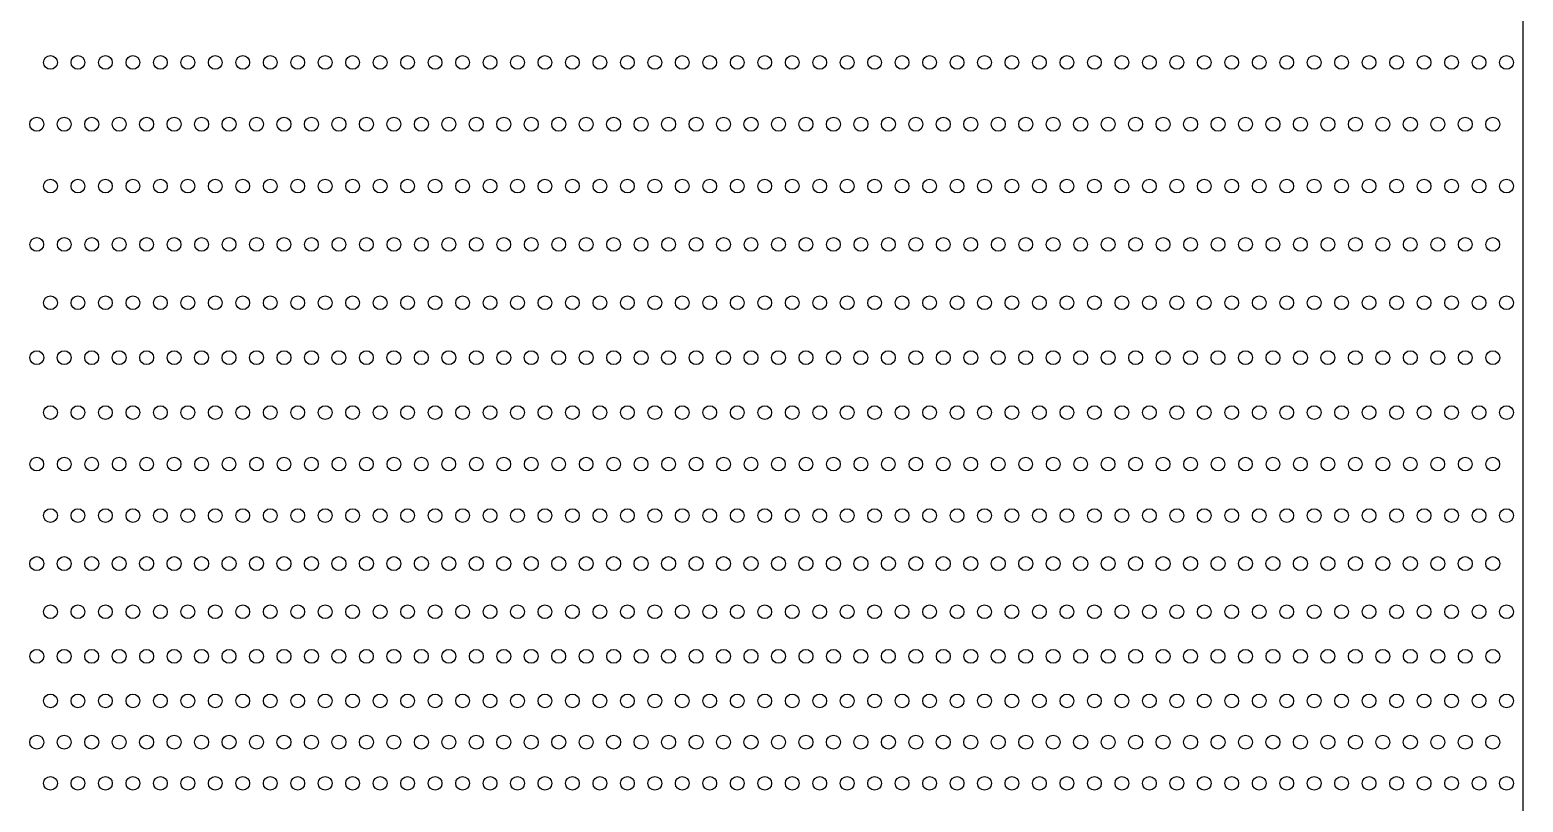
# Model space of a CAD drawing. Extents: x -22.5 to 22.5, y -22.5 to 22.5.
# Drawn here: x 0.8 to 22.54, y -11.62 to -0.38 of the extents above; entities that cross this region are included whole.
import ezdxf

# ---------------------------------------------------------------- set-up
doc = ezdxf.new("R2010")
doc.units = 0
doc.layers.add('AREA ENGRAVE', color=1, linetype='continuous')
doc.layers.add('CUT', color=7, linetype='continuous')

# ---------------------------------------------------------------- blocks, each defined once
blk = doc.blocks.new('SKETCH048')
at = {"layer": 'AREA ENGRAVE', "color": 1}
for centre, radius in [((1.1, -0.85), 0.1), ((1.5, -0.85), 0.1), ((1.9, -0.85), 0.1), ((2.3, -0.85), 0.1), ((2.7, -0.85), 0.1), ((3.1, -0.85), 0.1), ((3.5, -0.85), 0.1), ((3.9, -0.85), 0.1), ((4.3, -0.85), 0.1), ((4.7, -0.85), 0.1), ((5.1, -0.85), 0.1), ((5.5, -0.85), 0.1), ((5.9, -0.85), 0.1), ((6.3, -0.85), 0.1), ((6.7, -0.85), 0.1), ((7.1, -0.85), 0.1), ((7.5, -0.85), 0.1), ((7.9, -0.85), 0.1), ((8.3, -0.85), 0.1), ((8.7, -0.85), 0.1), ((9.1, -0.85), 0.1), ((9.5, -0.85), 0.1), ((9.9, -0.85), 0.1), ((10.3, -0.85), 0.1), ((10.7, -0.85), 0.1), ((11.1, -0.85), 0.1), ((11.5, -0.85), 0.1), ((11.9, -0.85), 0.1), ((12.3, -0.85), 0.1), ((12.7, -0.85), 0.1), ((13.1, -0.85), 0.1), ((13.5, -0.85), 0.1), ((13.9, -0.85), 0.1), ((14.3, -0.85), 0.1), ((14.7, -0.85), 0.1), ((15.1, -0.85), 0.1), ((15.5, -0.85), 0.1), ((15.9, -0.85), 0.1), ((16.3, -0.85), 0.1), ((16.7, -0.85), 0.1), ((17.1, -0.85), 0.1), ((17.5, -0.85), 0.1), ((17.9, -0.85), 0.1), ((18.3, -0.85), 0.1), ((18.7, -0.85), 0.1), ((19.1, -0.85), 0.1), ((19.5, -0.85), 0.1), ((19.9, -0.85), 0.1), ((20.3, -0.85), 0.1), ((20.7, -0.85), 0.1), ((21.1, -0.85), 0.1), ((21.5, -0.85), 0.1), ((21.9, -0.85), 0.1), ((22.3, -0.85), 0.1), ((0.9, -1.75), 0.102), ((1.3, -1.75), 0.102), ((1.7, -1.75), 0.102), ((2.1, -1.75), 0.102), ((2.5, -1.75), 0.102), ((2.9, -1.75), 0.102), ((3.3, -1.75), 0.102), ((3.7, -1.75), 0.102), ((4.1, -1.75), 0.102), ((4.5, -1.75), 0.102), ((4.9, -1.75), 0.102), ((5.3, -1.75), 0.102), ((5.7, -1.75), 0.102), ((6.1, -1.75), 0.102), ((6.5, -1.75), 0.102), ((6.9, -1.75), 0.102), ((7.3, -1.75), 0.102), ((7.7, -1.75), 0.102), ((8.1, -1.75), 0.102), ((8.5, -1.75), 0.102), ((8.9, -1.75), 0.102), ((9.3, -1.75), 0.102), ((9.7, -1.75), 0.102), ((10.1, -1.75), 0.102), ((10.5, -1.75), 0.102), ((10.9, -1.75), 0.102), ((11.3, -1.75), 0.102), ((11.7, -1.75), 0.102), ((12.1, -1.75), 0.102), ((12.5, -1.75), 0.102), ((12.9, -1.75), 0.102), ((13.3, -1.75), 0.102), ((13.7, -1.75), 0.102), ((14.1, -1.75), 0.102), ((14.5, -1.75), 0.102), ((14.9, -1.75), 0.102), ((15.3, -1.75), 0.102), ((15.7, -1.75), 0.102), ((16.1, -1.75), 0.102), ((16.5, -1.75), 0.102), ((16.9, -1.75), 0.102), ((17.3, -1.75), 0.102), ((17.7, -1.75), 0.102), ((18.1, -1.75), 0.102), ((18.5, -1.75), 0.102), ((18.9, -1.75), 0.102), ((19.3, -1.75), 0.102), ((19.7, -1.75), 0.102), ((20.1, -1.75), 0.102), ((20.5, -1.75), 0.102), ((20.9, -1.75), 0.102), ((21.3, -1.75), 0.102), ((21.7, -1.75), 0.102), ((22.1, -1.75), 0.102), ((1.1, -2.65), 0.1), ((1.5, -2.65), 0.1), ((1.9, -2.65), 0.1), ((2.3, -2.65), 0.1), ((2.7, -2.65), 0.1), ((3.1, -2.65), 0.1), ((3.5, -2.65), 0.1), ((3.9, -2.65), 0.1), ((4.3, -2.65), 0.1), ((4.7, -2.65), 0.1), ((5.1, -2.65), 0.1), ((5.5, -2.65), 0.1), ((5.9, -2.65), 0.1), ((6.3, -2.65), 0.1), ((6.7, -2.65), 0.1), ((7.1, -2.65), 0.1), ((7.5, -2.65), 0.1), ((7.9, -2.65), 0.1), ((8.3, -2.65), 0.1), ((8.7, -2.65), 0.1), ((9.1, -2.65), 0.1), ((9.5, -2.65), 0.1), ((9.9, -2.65), 0.1), ((10.3, -2.65), 0.1), ((10.7, -2.65), 0.1), ((11.1, -2.65), 0.1), ((11.5, -2.65), 0.1), ((11.9, -2.65), 0.1), ((12.3, -2.65), 0.1), ((12.7, -2.65), 0.1), ((13.1, -2.65), 0.1), ((13.5, -2.65), 0.1), ((13.9, -2.65), 0.1), ((14.3, -2.65), 0.1), ((14.7, -2.65), 0.1), ((15.1, -2.65), 0.1), ((15.5, -2.65), 0.1), ((15.9, -2.65), 0.1), ((16.3, -2.65), 0.1), ((16.7, -2.65), 0.1), ((17.1, -2.65), 0.1), ((17.5, -2.65), 0.1), ((17.9, -2.65), 0.1), ((18.3, -2.65), 0.1), ((18.7, -2.65), 0.1), ((19.1, -2.65), 0.1), ((19.5, -2.65), 0.1), ((19.9, -2.65), 0.1), ((20.3, -2.65), 0.1), ((20.7, -2.65), 0.1), ((21.1, -2.65), 0.1), ((21.5, -2.65), 0.1), ((21.9, -2.65), 0.1), ((22.3, -2.65), 0.1), ((0.9, -3.5), 0.1), ((1.3, -3.5), 0.1), ((1.7, -3.5), 0.1), ((2.1, -3.5), 0.1), ((2.5, -3.5), 0.1), ((2.9, -3.5), 0.1), ((3.3, -3.5), 0.1), ((3.7, -3.5), 0.1), ((4.1, -3.5), 0.1), ((4.5, -3.5), 0.1), ((4.9, -3.5), 0.1), ((5.3, -3.5), 0.1), ((5.7, -3.5), 0.1), ((6.1, -3.5), 0.1), ((6.5, -3.5), 0.1), ((6.9, -3.5), 0.1), ((7.3, -3.5), 0.1), ((7.7, -3.5), 0.1), ((8.1, -3.5), 0.1), ((8.5, -3.5), 0.1), ((8.9, -3.5), 0.1), ((9.3, -3.5), 0.1), ((9.7, -3.5), 0.1), ((10.1, -3.5), 0.1), ((10.5, -3.5), 0.1), ((10.9, -3.5), 0.1), ((11.3, -3.5), 0.1), ((11.7, -3.5), 0.1), ((12.1, -3.5), 0.1), ((12.5, -3.5), 0.1), ((12.9, -3.5), 0.1), ((13.3, -3.5), 0.1), ((13.7, -3.5), 0.1), ((14.1, -3.5), 0.1), ((14.5, -3.5), 0.1), ((14.9, -3.5), 0.1), ((15.3, -3.5), 0.1), ((15.7, -3.5), 0.1), ((16.1, -3.5), 0.1), ((16.5, -3.5), 0.1), ((16.9, -3.5), 0.1), ((17.3, -3.5), 0.1), ((17.7, -3.5), 0.1), ((18.1, -3.5), 0.1), ((18.5, -3.5), 0.1), ((18.9, -3.5), 0.1), ((19.3, -3.5), 0.1), ((19.7, -3.5), 0.1), ((20.1, -3.5), 0.1), ((20.5, -3.5), 0.1), ((20.9, -3.5), 0.1), ((21.3, -3.5), 0.1), ((21.7, -3.5), 0.1), ((22.1, -3.5), 0.1), ((1.1, -4.35), 0.1), ((1.5, -4.35), 0.1), ((1.9, -4.35), 0.1), ((2.3, -4.35), 0.1), ((2.7, -4.35), 0.1), ((3.1, -4.35), 0.1), ((3.5, -4.35), 0.1), ((3.9, -4.35), 0.1), ((4.3, -4.35), 0.1), ((4.7, -4.35), 0.1), ((5.1, -4.35), 0.1), ((5.5, -4.35), 0.1), ((5.9, -4.35), 0.1), ((6.3, -4.35), 0.1), ((6.7, -4.35), 0.1), ((7.1, -4.35), 0.1), ((7.5, -4.35), 0.1), ((7.9, -4.35), 0.1), ((8.3, -4.35), 0.1), ((8.7, -4.35), 0.1), ((9.1, -4.35), 0.1), ((9.5, -4.35), 0.1), ((9.9, -4.35), 0.1), ((10.3, -4.35), 0.1), ((10.7, -4.35), 0.1), ((11.1, -4.35), 0.1), ((11.5, -4.35), 0.1), ((11.9, -4.35), 0.1), ((12.3, -4.35), 0.1), ((12.7, -4.35), 0.1), ((13.1, -4.35), 0.1), ((13.5, -4.35), 0.1), ((13.9, -4.35), 0.1), ((14.3, -4.35), 0.1), ((14.7, -4.35), 0.1), ((15.1, -4.35), 0.1), ((15.5, -4.35), 0.1), ((15.9, -4.35), 0.1), ((16.3, -4.35), 0.1), ((16.7, -4.35), 0.1), ((17.1, -4.35), 0.1), ((17.5, -4.35), 0.1), ((17.9, -4.35), 0.1), ((18.3, -4.35), 0.1), ((18.7, -4.35), 0.1), ((19.1, -4.35), 0.1), ((19.5, -4.35), 0.1), ((19.9, -4.35), 0.1), ((20.3, -4.35), 0.1), ((20.7, -4.35), 0.1), ((21.1, -4.35), 0.1), ((21.5, -4.35), 0.1), ((21.9, -4.35), 0.1), ((22.3, -4.35), 0.1), ((0.9, -5.15), 0.101), ((1.3, -5.15), 0.101), ((1.7, -5.15), 0.101), ((2.1, -5.15), 0.101), ((2.5, -5.15), 0.101), ((2.9, -5.15), 0.101), ((3.3, -5.15), 0.101), ((3.7, -5.15), 0.101), ((4.1, -5.15), 0.101), ((4.5, -5.15), 0.101), ((4.9, -5.15), 0.101), ((5.3, -5.15), 0.101), ((5.7, -5.15), 0.101), ((6.1, -5.15), 0.101), ((6.5, -5.15), 0.101), ((6.9, -5.15), 0.101), ((7.3, -5.15), 0.101), ((7.7, -5.15), 0.101), ((8.1, -5.15), 0.101), ((8.5, -5.15), 0.101), ((8.9, -5.15), 0.101), ((9.3, -5.15), 0.101), ((9.7, -5.15), 0.101), ((10.1, -5.15), 0.101), ((10.5, -5.15), 0.101), ((10.9, -5.15), 0.101), ((11.3, -5.15), 0.101), ((11.7, -5.15), 0.101), ((12.1, -5.15), 0.101), ((12.5, -5.15), 0.101), ((12.9, -5.15), 0.101), ((13.3, -5.15), 0.101), ((13.7, -5.15), 0.101), ((14.1, -5.15), 0.101), ((14.5, -5.15), 0.101), ((14.9, -5.15), 0.101), ((15.3, -5.15), 0.101), ((15.7, -5.15), 0.101), ((16.1, -5.15), 0.101), ((16.5, -5.15), 0.101), ((16.9, -5.15), 0.101), ((17.3, -5.15), 0.101), ((17.7, -5.15), 0.101), ((18.1, -5.15), 0.101), ((18.5, -5.15), 0.101), ((18.9, -5.15), 0.101), ((19.3, -5.15), 0.101), ((19.7, -5.15), 0.101), ((20.1, -5.15), 0.101), ((20.5, -5.15), 0.101), ((20.9, -5.15), 0.101), ((21.3, -5.15), 0.101), ((21.7, -5.15), 0.101), ((22.1, -5.15), 0.101), ((1.1, -5.95), 0.1), ((1.5, -5.95), 0.1), ((1.9, -5.95), 0.1), ((2.3, -5.95), 0.1), ((2.7, -5.95), 0.1), ((3.1, -5.95), 0.1), ((3.5, -5.95), 0.1), ((3.9, -5.95), 0.1), ((4.3, -5.95), 0.1), ((4.7, -5.95), 0.1), ((5.1, -5.95), 0.1), ((5.5, -5.95), 0.1), ((5.9, -5.95), 0.1), ((6.3, -5.95), 0.1), ((6.7, -5.95), 0.1), ((7.1, -5.95), 0.1), ((7.5, -5.95), 0.1), ((7.9, -5.95), 0.1), ((8.3, -5.95), 0.1), ((8.7, -5.95), 0.1), ((9.1, -5.95), 0.1), ((9.5, -5.95), 0.1), ((9.9, -5.95), 0.1), ((10.3, -5.95), 0.1), ((10.7, -5.95), 0.1), ((11.1, -5.95), 0.1), ((11.5, -5.95), 0.1), ((11.9, -5.95), 0.1), ((12.3, -5.95), 0.1), ((12.7, -5.95), 0.1), ((13.1, -5.95), 0.1), ((13.5, -5.95), 0.1), ((13.9, -5.95), 0.1), ((14.3, -5.95), 0.1), ((14.7, -5.95), 0.1), ((15.1, -5.95), 0.1), ((15.5, -5.95), 0.1), ((15.9, -5.95), 0.1), ((16.3, -5.95), 0.1), ((16.7, -5.95), 0.1), ((17.1, -5.95), 0.1), ((17.5, -5.95), 0.1), ((17.9, -5.95), 0.1), ((18.3, -5.95), 0.1), ((18.7, -5.95), 0.1), ((19.1, -5.95), 0.1), ((19.5, -5.95), 0.1), ((19.9, -5.95), 0.1), ((20.3, -5.95), 0.1), ((20.7, -5.95), 0.1), ((21.1, -5.95), 0.1), ((21.5, -5.95), 0.1), ((21.9, -5.95), 0.1), ((22.3, -5.95), 0.1), ((0.9, -6.7), 0.0992), ((1.3, -6.7), 0.0992), ((1.7, -6.7), 0.0992), ((2.1, -6.7), 0.0992), ((2.5, -6.7), 0.0992), ((2.9, -6.7), 0.0992), ((3.3, -6.7), 0.0992), ((3.7, -6.7), 0.0992), ((4.1, -6.7), 0.0992), ((4.5, -6.7), 0.0992), ((4.9, -6.7), 0.0992), ((5.3, -6.7), 0.0992), ((5.7, -6.7), 0.0992), ((6.1, -6.7), 0.0992), ((6.5, -6.7), 0.0992), ((6.9, -6.7), 0.0992), ((7.3, -6.7), 0.0992), ((7.7, -6.7), 0.0992), ((8.1, -6.7), 0.0992), ((8.5, -6.7), 0.0992), ((8.9, -6.7), 0.0992), ((9.3, -6.7), 0.0992), ((9.7, -6.7), 0.0992), ((10.1, -6.7), 0.0992), ((10.5, -6.7), 0.0992), ((10.9, -6.7), 0.0992), ((11.3, -6.7), 0.0992), ((11.7, -6.7), 0.0992), ((12.1, -6.7), 0.0992), ((12.5, -6.7), 0.0992), ((12.9, -6.7), 0.0992), ((13.3, -6.7), 0.0992), ((13.7, -6.7), 0.0992), ((14.1, -6.7), 0.0992), ((14.5, -6.7), 0.0992), ((14.9, -6.7), 0.0992), ((15.3, -6.7), 0.0992), ((15.7, -6.7), 0.0992), ((16.1, -6.7), 0.0992), ((16.5, -6.7), 0.0992), ((16.9, -6.7), 0.0992), ((17.3, -6.7), 0.0992), ((17.7, -6.7), 0.0992), ((18.1, -6.7), 0.0992), ((18.5, -6.7), 0.0992), ((18.9, -6.7), 0.0992), ((19.3, -6.7), 0.0992), ((19.7, -6.7), 0.0992), ((20.1, -6.7), 0.0992), ((20.5, -6.7), 0.0992), ((20.9, -6.7), 0.0992), ((21.3, -6.7), 0.0992), ((21.7, -6.7), 0.0992), ((22.1, -6.7), 0.0992), ((1.1, -7.45), 0.1), ((1.5, -7.45), 0.1), ((1.9, -7.45), 0.1), ((2.3, -7.45), 0.1), ((2.7, -7.45), 0.1), ((3.1, -7.45), 0.1), ((3.5, -7.45), 0.1), ((3.9, -7.45), 0.1), ((4.3, -7.45), 0.1), ((4.7, -7.45), 0.1), ((5.1, -7.45), 0.1), ((5.5, -7.45), 0.1), ((5.9, -7.45), 0.1), ((6.3, -7.45), 0.1), ((6.7, -7.45), 0.1), ((7.1, -7.45), 0.1), ((7.5, -7.45), 0.1), ((7.9, -7.45), 0.1), ((8.3, -7.45), 0.1), ((8.7, -7.45), 0.1), ((9.1, -7.45), 0.1), ((9.5, -7.45), 0.1), ((9.9, -7.45), 0.1), ((10.3, -7.45), 0.1), ((10.7, -7.45), 0.1), ((11.1, -7.45), 0.1), ((11.5, -7.45), 0.1), ((11.9, -7.45), 0.1), ((12.3, -7.45), 0.1), ((12.7, -7.45), 0.1), ((13.1, -7.45), 0.1), ((13.5, -7.45), 0.1), ((13.9, -7.45), 0.1), ((14.3, -7.45), 0.1), ((14.7, -7.45), 0.1), ((15.1, -7.45), 0.1), ((15.5, -7.45), 0.1), ((15.9, -7.45), 0.1), ((16.3, -7.45), 0.1), ((16.7, -7.45), 0.1), ((17.1, -7.45), 0.1), ((17.5, -7.45), 0.1), ((17.9, -7.45), 0.1), ((18.3, -7.45), 0.1), ((18.7, -7.45), 0.1), ((19.1, -7.45), 0.1), ((19.5, -7.45), 0.1), ((19.9, -7.45), 0.1), ((20.3, -7.45), 0.1), ((20.7, -7.45), 0.1), ((21.1, -7.45), 0.1), ((21.5, -7.45), 0.1), ((21.9, -7.45), 0.1), ((22.3, -7.45), 0.1), ((0.9, -8.15), 0.102), ((1.3, -8.15), 0.102), ((1.7, -8.15), 0.102), ((2.1, -8.15), 0.102), ((2.5, -8.15), 0.102), ((2.9, -8.15), 0.102), ((3.3, -8.15), 0.102), ((3.7, -8.15), 0.102), ((4.1, -8.15), 0.102), ((4.5, -8.15), 0.102), ((4.9, -8.15), 0.102), ((5.3, -8.15), 0.102), ((5.7, -8.15), 0.102), ((6.1, -8.15), 0.102), ((6.5, -8.15), 0.102), ((6.9, -8.15), 0.102), ((7.3, -8.15), 0.102), ((7.7, -8.15), 0.102), ((8.1, -8.15), 0.102), ((8.5, -8.15), 0.102), ((8.9, -8.15), 0.102), ((9.3, -8.15), 0.102), ((9.7, -8.15), 0.102), ((10.1, -8.15), 0.102), ((10.5, -8.15), 0.102), ((10.9, -8.15), 0.102), ((11.3, -8.15), 0.102), ((11.7, -8.15), 0.102), ((12.1, -8.15), 0.102), ((12.5, -8.15), 0.102), ((12.9, -8.15), 0.102), ((13.3, -8.15), 0.102), ((13.7, -8.15), 0.102), ((14.1, -8.15), 0.102), ((14.5, -8.15), 0.102), ((14.9, -8.15), 0.102), ((15.3, -8.15), 0.102), ((15.7, -8.15), 0.102), ((16.1, -8.15), 0.102), ((16.5, -8.15), 0.102), ((16.9, -8.15), 0.102), ((17.3, -8.15), 0.102), ((17.7, -8.15), 0.102), ((18.1, -8.15), 0.102), ((18.5, -8.15), 0.102), ((18.9, -8.15), 0.102), ((19.3, -8.15), 0.102), ((19.7, -8.15), 0.102), ((20.1, -8.15), 0.102), ((20.5, -8.15), 0.102), ((20.9, -8.15), 0.102), ((21.3, -8.15), 0.102), ((21.7, -8.15), 0.102), ((22.1, -8.15), 0.102), ((1.1, -8.85), 0.1), ((1.5, -8.85), 0.1), ((1.9, -8.85), 0.1), ((2.3, -8.85), 0.1), ((2.7, -8.85), 0.1), ((3.1, -8.85), 0.1), ((3.5, -8.85), 0.1), ((3.9, -8.85), 0.1), ((4.3, -8.85), 0.1), ((4.7, -8.85), 0.1), ((5.1, -8.85), 0.1), ((5.5, -8.85), 0.1), ((5.9, -8.85), 0.1), ((6.3, -8.85), 0.1), ((6.7, -8.85), 0.1), ((7.1, -8.85), 0.1), ((7.5, -8.85), 0.1), ((7.9, -8.85), 0.1), ((8.3, -8.85), 0.1), ((8.7, -8.85), 0.1), ((9.1, -8.85), 0.1), ((9.5, -8.85), 0.1), ((9.9, -8.85), 0.1), ((10.3, -8.85), 0.1), ((10.7, -8.85), 0.1), ((11.1, -8.85), 0.1), ((11.5, -8.85), 0.1), ((11.9, -8.85), 0.1), ((12.3, -8.85), 0.1), ((12.7, -8.85), 0.1), ((13.1, -8.85), 0.1), ((13.5, -8.85), 0.1), ((13.9, -8.85), 0.1), ((14.3, -8.85), 0.1), ((14.7, -8.85), 0.1), ((15.1, -8.85), 0.1), ((15.5, -8.85), 0.1), ((15.9, -8.85), 0.1), ((16.3, -8.85), 0.1), ((16.7, -8.85), 0.1), ((17.1, -8.85), 0.1), ((17.5, -8.85), 0.1), ((17.9, -8.85), 0.1), ((18.3, -8.85), 0.1), ((18.7, -8.85), 0.1), ((19.1, -8.85), 0.1), ((19.5, -8.85), 0.1), ((19.9, -8.85), 0.1), ((20.3, -8.85), 0.1), ((20.7, -8.85), 0.1), ((21.1, -8.85), 0.1), ((21.5, -8.85), 0.1), ((21.9, -8.85), 0.1), ((22.3, -8.85), 0.1), ((0.9, -9.5), 0.101), ((1.3, -9.5), 0.101), ((1.7, -9.5), 0.101), ((2.1, -9.5), 0.101), ((2.5, -9.5), 0.101), ((2.9, -9.5), 0.101), ((3.3, -9.5), 0.101), ((3.7, -9.5), 0.101), ((4.1, -9.5), 0.101), ((4.5, -9.5), 0.101), ((4.9, -9.5), 0.101), ((5.3, -9.5), 0.101), ((5.7, -9.5), 0.101), ((6.1, -9.5), 0.101), ((6.5, -9.5), 0.101), ((6.9, -9.5), 0.101), ((7.3, -9.5), 0.101), ((7.7, -9.5), 0.101), ((8.1, -9.5), 0.101), ((8.5, -9.5), 0.101), ((8.9, -9.5), 0.101), ((9.3, -9.5), 0.101), ((9.7, -9.5), 0.101), ((10.1, -9.5), 0.101), ((10.5, -9.5), 0.101), ((10.9, -9.5), 0.101), ((11.3, -9.5), 0.101), ((11.7, -9.5), 0.101), ((12.1, -9.5), 0.101), ((12.5, -9.5), 0.101), ((12.9, -9.5), 0.101), ((13.3, -9.5), 0.101), ((13.7, -9.5), 0.101), ((14.1, -9.5), 0.101), ((14.5, -9.5), 0.101), ((14.9, -9.5), 0.101), ((15.3, -9.5), 0.101), ((15.7, -9.5), 0.101), ((16.1, -9.5), 0.101), ((16.5, -9.5), 0.101), ((16.9, -9.5), 0.101), ((17.3, -9.5), 0.101), ((17.7, -9.5), 0.101), ((18.1, -9.5), 0.101), ((18.5, -9.5), 0.101), ((18.9, -9.5), 0.101), ((19.3, -9.5), 0.101), ((19.7, -9.5), 0.101), ((20.1, -9.5), 0.101), ((20.5, -9.5), 0.101), ((20.9, -9.5), 0.101), ((21.3, -9.5), 0.101), ((21.7, -9.5), 0.101), ((22.1, -9.5), 0.101), ((1.1, -10.15), 0.1), ((1.5, -10.15), 0.1), ((1.9, -10.15), 0.1), ((2.3, -10.15), 0.1), ((2.7, -10.15), 0.1), ((3.1, -10.15), 0.1), ((3.5, -10.15), 0.1), ((3.9, -10.15), 0.1), ((4.3, -10.15), 0.1), ((4.7, -10.15), 0.1), ((5.1, -10.15), 0.1), ((5.5, -10.15), 0.1), ((5.9, -10.15), 0.1), ((6.3, -10.15), 0.1), ((6.7, -10.15), 0.1), ((7.1, -10.15), 0.1), ((7.5, -10.15), 0.1), ((7.9, -10.15), 0.1), ((8.3, -10.15), 0.1), ((8.7, -10.15), 0.1), ((9.1, -10.15), 0.1), ((9.5, -10.15), 0.1), ((9.9, -10.15), 0.1), ((10.3, -10.15), 0.1), ((10.7, -10.15), 0.1), ((11.1, -10.15), 0.1), ((11.5, -10.15), 0.1), ((11.9, -10.15), 0.1), ((12.3, -10.15), 0.1), ((12.7, -10.15), 0.1), ((13.1, -10.15), 0.1), ((13.5, -10.15), 0.1), ((13.9, -10.15), 0.1), ((14.3, -10.15), 0.1), ((14.7, -10.15), 0.1), ((15.1, -10.15), 0.1), ((15.5, -10.15), 0.1), ((15.9, -10.15), 0.1), ((16.3, -10.15), 0.1), ((16.7, -10.15), 0.1), ((17.1, -10.15), 0.1), ((17.5, -10.15), 0.1), ((17.9, -10.15), 0.1), ((18.3, -10.15), 0.1), ((18.7, -10.15), 0.1), ((19.1, -10.15), 0.1), ((19.5, -10.15), 0.1), ((19.9, -10.15), 0.1), ((20.3, -10.15), 0.1), ((20.7, -10.15), 0.1), ((21.1, -10.15), 0.1), ((21.5, -10.15), 0.1), ((21.9, -10.15), 0.1), ((22.3, -10.15), 0.1), ((0.9, -10.75), 0.102), ((1.3, -10.75), 0.102), ((1.7, -10.75), 0.102), ((2.1, -10.75), 0.102), ((2.5, -10.75), 0.102), ((2.9, -10.75), 0.102), ((3.3, -10.75), 0.102), ((3.7, -10.75), 0.102), ((4.1, -10.75), 0.102), ((4.5, -10.75), 0.102), ((4.9, -10.75), 0.102), ((5.3, -10.75), 0.102), ((5.7, -10.75), 0.102), ((6.1, -10.75), 0.102), ((6.5, -10.75), 0.102), ((6.9, -10.75), 0.102), ((7.3, -10.75), 0.102), ((7.7, -10.75), 0.102), ((8.1, -10.75), 0.102), ((8.5, -10.75), 0.102), ((8.9, -10.75), 0.102), ((9.3, -10.75), 0.102), ((9.7, -10.75), 0.102), ((10.1, -10.75), 0.102), ((10.5, -10.75), 0.102), ((10.9, -10.75), 0.102), ((11.3, -10.75), 0.102), ((11.7, -10.75), 0.102), ((12.1, -10.75), 0.102), ((12.5, -10.75), 0.102), ((12.9, -10.75), 0.102), ((13.3, -10.75), 0.102), ((13.7, -10.75), 0.102), ((14.1, -10.75), 0.102), ((14.5, -10.75), 0.102), ((14.9, -10.75), 0.102), ((15.3, -10.75), 0.102), ((15.7, -10.75), 0.102), ((16.1, -10.75), 0.102), ((16.5, -10.75), 0.102), ((16.9, -10.75), 0.102), ((17.3, -10.75), 0.102), ((17.7, -10.75), 0.102), ((18.1, -10.75), 0.102), ((18.5, -10.75), 0.102), ((18.9, -10.75), 0.102), ((19.3, -10.75), 0.102), ((19.7, -10.75), 0.102), ((20.1, -10.75), 0.102), ((20.5, -10.75), 0.102), ((20.9, -10.75), 0.102), ((21.3, -10.75), 0.102), ((21.7, -10.75), 0.102), ((22.1, -10.75), 0.102), ((1.1, -11.35), 0.1), ((1.5, -11.35), 0.1), ((1.9, -11.35), 0.1), ((2.3, -11.35), 0.1), ((2.7, -11.35), 0.1), ((3.1, -11.35), 0.1), ((3.5, -11.35), 0.1), ((3.9, -11.35), 0.1), ((4.3, -11.35), 0.1), ((4.7, -11.35), 0.1), ((5.1, -11.35), 0.1), ((5.5, -11.35), 0.1), ((5.9, -11.35), 0.1), ((6.3, -11.35), 0.1), ((6.7, -11.35), 0.1), ((7.1, -11.35), 0.1), ((7.5, -11.35), 0.1), ((7.9, -11.35), 0.1), ((8.3, -11.35), 0.1), ((8.7, -11.35), 0.1), ((9.1, -11.35), 0.1), ((9.5, -11.35), 0.1), ((9.9, -11.35), 0.1), ((10.3, -11.35), 0.1), ((10.7, -11.35), 0.1), ((11.1, -11.35), 0.1), ((11.5, -11.35), 0.1), ((11.9, -11.35), 0.1), ((12.3, -11.35), 0.1), ((12.7, -11.35), 0.1), ((13.1, -11.35), 0.1), ((13.5, -11.35), 0.1), ((13.9, -11.35), 0.1), ((14.3, -11.35), 0.1), ((14.7, -11.35), 0.1), ((15.1, -11.35), 0.1), ((15.5, -11.35), 0.1), ((15.9, -11.35), 0.1), ((16.3, -11.35), 0.1), ((16.7, -11.35), 0.1), ((17.1, -11.35), 0.1), ((17.5, -11.35), 0.1), ((17.9, -11.35), 0.1), ((18.3, -11.35), 0.1), ((18.7, -11.35), 0.1), ((19.1, -11.35), 0.1), ((19.5, -11.35), 0.1), ((19.9, -11.35), 0.1), ((20.3, -11.35), 0.1), ((20.7, -11.35), 0.1), ((21.1, -11.35), 0.1), ((21.5, -11.35), 0.1), ((21.9, -11.35), 0.1), ((22.3, -11.35), 0.1)]:
    blk.add_circle(centre, radius, dxfattribs=at)

msp = doc.modelspace()

# ---------------------------------------------------------------- linework, layer by layer
at = {"layer": 'CUT', "color": 0}
msp.add_lwpolyline([(-17.4625, -22.5425), (17.4625, -22.5425, 0.4142136), (22.5425, -17.4625), (22.5425, 17.4625, 0.4142136), (17.4625, 22.5425), (14.75, 22.5425, 0.4142136), (14.5, 22.2925), (14.5, 21.1925, -0.4142136), (14.25, 20.9425), (11.75, 20.9425, -0.4142136), (11.5, 21.1925), (11.5, 22.2925, 0.4142136), (11.25, 22.5425), (1.75, 22.5425, 0.4142136), (1.5, 22.2925), (1.5, 21.1925, -0.4142136), (1.25, 20.9425), (-1.25, 20.9425, -0.4142136)], format="xyb", dxfattribs=at)

# ---------------------------------------------------------------- block references
at = {"layer": 'AREA ENGRAVE', "color": 1}
msp.add_blockref('SKETCH048', (0, 0), dxfattribs=at)

doc.saveas('drawing.dxf')
